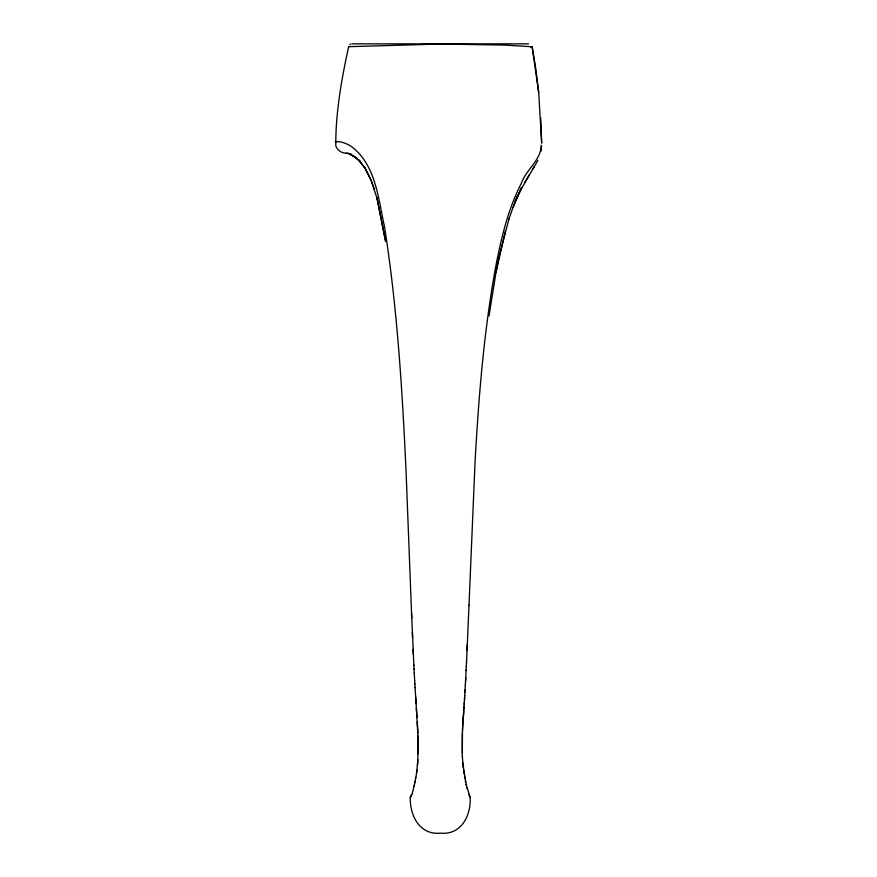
<?xml version="1.0" encoding="UTF-8"?>
<svg xmlns="http://www.w3.org/2000/svg" width="877" height="877" viewBox="0 0 877 877"><rect width="100%" height="100%" fill="white"/><g stroke="black" fill="none" stroke-linecap="round" stroke-linejoin="round"><path stroke-width="1.32" d="M418.077 753.847L418.011 736.033M462.365 733.687L462.245 752.663M462.431 732.109L462.343 755.821M468.987 605.481L475.049 462.091C478.634 397.314 483.841 332.438 495.362 268.526C500.975 239.333 507.662 209.866 521.366 183.271C525.86 169.897 541.504 159.669 541.153 145.209M468.998 605.174L467.057 650.317M462.431 732.251L462.497 730.673M467.32 644.474L466.553 661.192M462.486 730.826L462.639 727.757M466.301 666.509L466.575 660.896M417.836 759.931L418.044 737.689L416.334 707.991M466.115 670.302L466.312 666.213M462.552 729.39L462.804 724.786M466.125 670.017L465.544 681.44M465.753 677.493L465.347 685.058M417.847 759.877L417.485 765.314M465.358 684.794L464.744 695.669M462.705 726.463L462.892 723.273M464.953 692.172L465.084 689.815M464.755 695.417L464.47 700.186M464.624 697.697L464.196 704.417M417.77 761.258L416.564 773.295M462.881 723.47L463.758 710.94M464.328 702.4L463.538 714.097M462.979 721.946L463.275 717.748M463.9 708.945L464.043 706.785M463.286 717.55L463.549 713.966M466.279 784.937L470.138 797.083C471.223 815.27 461.379 835.277 440.407 833.15C419.59 835.211 409.669 815.402 410.326 797.314L412.322 793.257L414.404 784.816M416.981 770.192L415.884 777.362M489.037 315.884L496.119 271.607L505.404 230.892M415.895 777.296L415.106 781.418M496.009 272.199L499.386 255.415L509.066 218.669M415.117 781.363L414.832 782.744M414.821 782.799L414.108 786.241M508.989 218.921L513.023 207.334L521.749 187.47L519.699 191.712L537.897 160.392M540.912 151.326L541.602 146.24M512.935 207.564L517.167 197.117M411.839 794.551L410.326 797.314M515.347 200.954L521.651 187.623L515.259 201.151L517.266 196.93M532.887 168.998L534.356 166.498M524.479 182.887L529.16 175.06M438.566 44.223L441.394 44.223M349.879 44.628L350.975 44.036M335.255 141.625C340.78 141.208 346.251 143.335 350.899 146.13C375.981 164.448 378.36 199.287 384.586 227.22C397.325 308.419 402.346 390.638 406.117 472.67L411.752 618.099M335.727 141.592L336.34 141.559M530.925 46.909L532.153 46.788L538.697 92.491L541.679 143.104L540.66 117.595M531.089 46.898L532.142 46.799L535.573 67.189L538.686 92.491M431.813 44.267L349.364 46.667M431.331 44.267L434.477 44.245M433.117 44.256L436.275 44.234M434.915 44.245L437.185 44.234M436.724 44.234L439.004 44.223M352.28 43.85L528.579 43.85M440.407 44.223L444.058 44.223M443.762 44.223L447.763 44.234M446.141 44.234L454.176 44.267M454.045 44.267L504.297 45.067L532.109 46.744L530.815 46.536M348.947 46.656L348.662 46.645C341.548 79.149 335.595 112.541 335.781 145.834C337.25 150.175 341.471 153.058 346.009 153.223M346.185 153.223L349.561 153.661M346.481 153.245L349.463 153.639M350.318 153.837L351.304 154.1M350.625 154.582L356.753 158.024M360.546 161.85L354.648 156.84L348.575 153.42L356.818 158.068L354.648 156.84L360.611 161.916L358.715 160.085L365.413 168.614L364.174 166.487L371.135 180.322L377.417 199.594L376.836 197.391L385.518 240.802M358.781 160.151L365.468 168.691M470.149 797.127L469.666 796.305M364.733 167.496L371.19 180.465L374.468 189.564M469.414 795.812L468.789 794.332M376.869 197.5L385.573 241.274M466.992 788.083L467.134 788.708M466.378 785.364L466.202 784.564M466.213 784.63L462.738 762.705M465.709 782.306L465.292 780.333M464.876 778.283L464.459 776.156M464.065 773.942L463.505 770.192M463.209 767.803L462.409 757.3M416.97 717.287L415.04 687.371M416.038 703.551L415.599 696.722M417.299 722.111L417.901 732.887M414.832 683.797L415.051 687.634M414.635 680.168L414.854 684.06M414.251 672.802L414.657 680.431M414.054 669.052L414.262 673.065M413.889 665.533L411.532 612.99M413.867 665.259L414.076 669.326M413.122 649.397L413.374 654.856M462.343 755.755L462.42 757.355M412.354 632.317L412.607 637.985"/></g></svg>
